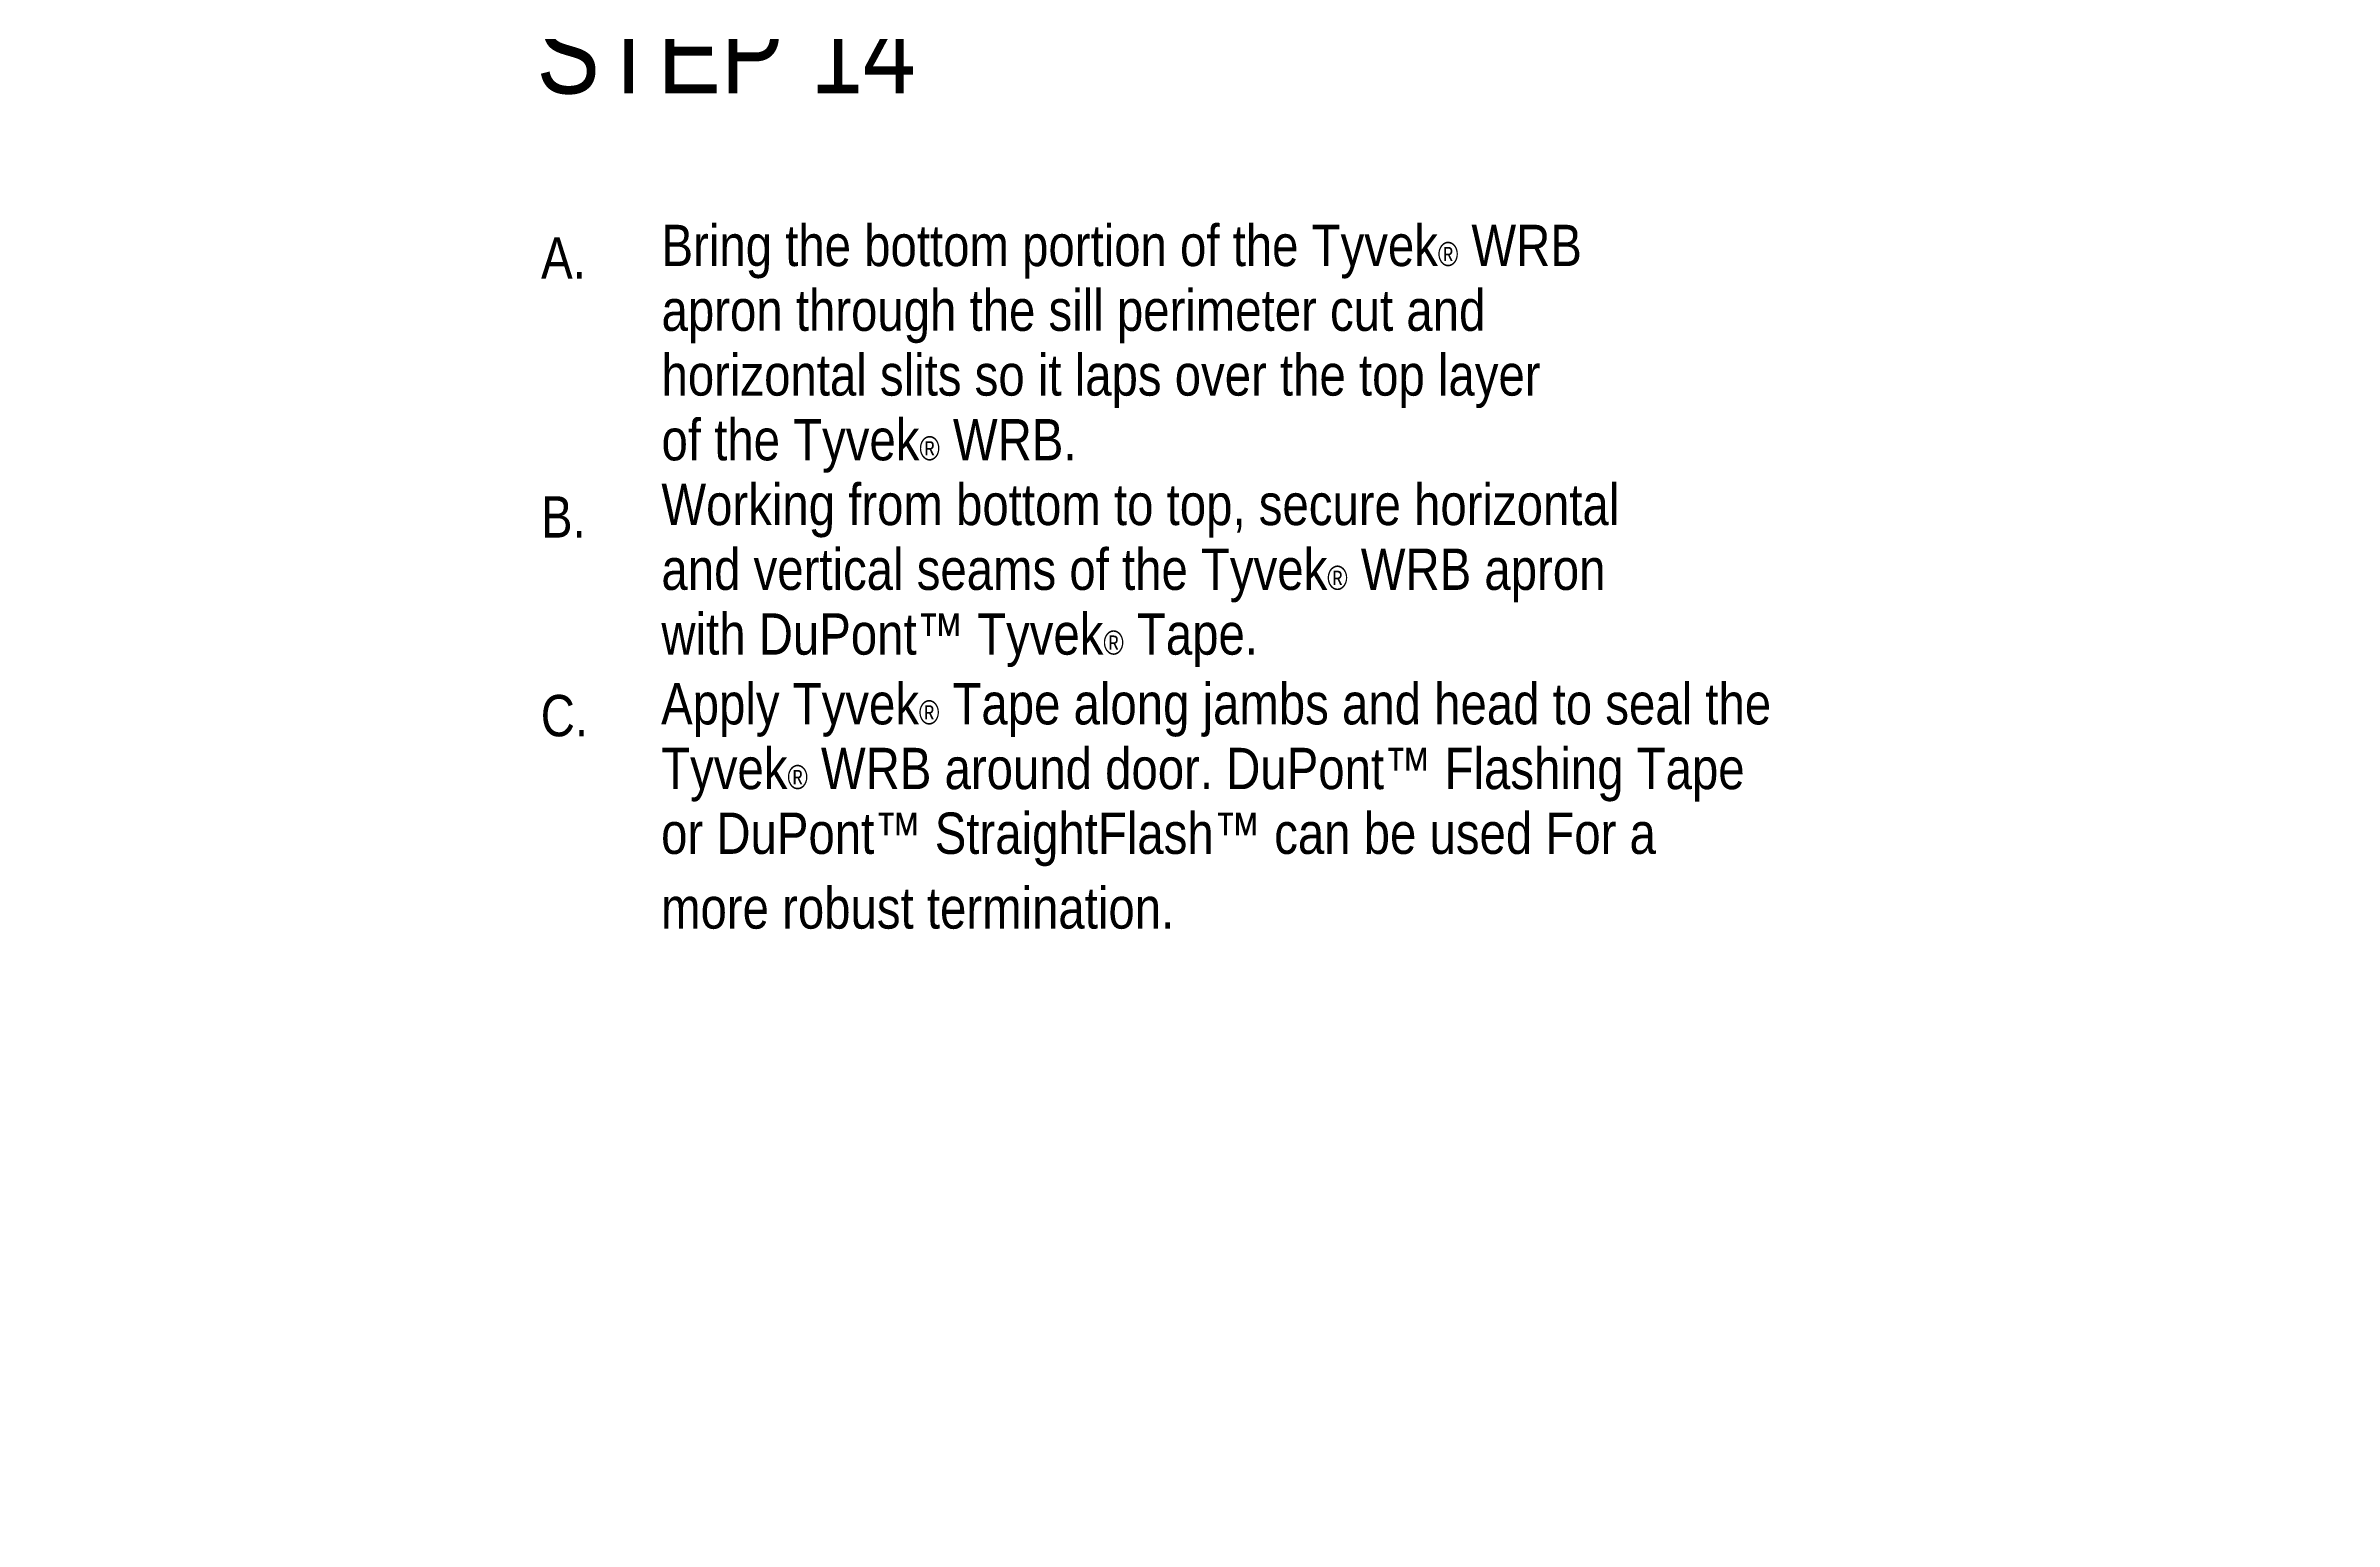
# Model space of a CAD drawing. Extents: x -1140 to 5605, y -816 to 1734.
# Drawn here: x 3422 to 4044, y 527 to 929 of the extents above; entities that cross this region are included whole.
import ezdxf

# ---------------------------------------------------------------- set-up
doc = ezdxf.new("R2010")
doc.units = 0
doc.header["$MEASUREMENT"] = 0
for name, color, linetype, lineweight in [('.ATI-TEXT', 7, 'Continuous', 0), ('G-ANNO-TTLB', 7, 'Continuous', 0), ('TYVEK', 7, 'Continuous', 0)]:
    doc.layers.add(name, color=color, linetype=linetype, lineweight=lineweight)

# ---------------------------------------------------------------- blocks, each defined once
blk = doc.blocks.new('Block_244')
at = {"layer": 'TYVEK', "color": 1, "lineweight": 25, "true_color": 0xff0000}
for points in [[(3867.12, 923.33)], [(3910.89, 898.07)]]:
    blk.add_lwpolyline(points, dxfattribs=at)
blk = doc.blocks.new('Block_245')
at = {"layer": 'TYVEK', "color": 1, "lineweight": 25, "true_color": 0xff0000}
for points in [[(3910.89, 918.65)], [(3910.89, 898.07)]]:
    blk.add_lwpolyline(points, dxfattribs=at)
blk = doc.blocks.new('Block_324')
at = {"layer": '.ATI-TEXT', "char_height": 0.2, "attachment_point": 7}
for s, insert in [('\\C18;\\c0;\\FArial Narrow|b0|i0|c1;\\H11.249999;\\W1.000000;Bring the bottom portion of the Tyvek\\H6.558750;®\\H11.249999; WRB ', (3589.16, 865.49)), ('\\C18;\\c0;\\FArial Narrow|b0|i0|c1;\\H11.249999;\\W1.000000;A.', (3556.38, 865.49)), ('\\C18;\\c0;\\FArial Narrow|b0|i0|c1;\\H11.249999;\\W1.000000;apron through the sill perimeter cut and', (3589.17, 847.86)), ('\\C18;\\c0;\\FArial Narrow|b0|i0|c1;\\H11.249999;\\W1.000000;horizontal slits so it laps over the top layer', (3589.16, 830.22)), ('\\C18;\\c0;\\FArial Narrow|b0|i0|c1;\\H11.249999;\\W1.000000;of the Tyvek\\H6.558750;®\\H11.249999; WRB. ', (3589.16, 812.59))]:
    blk.add_mtext(s, dxfattribs=dict(at, insert=insert))
blk = doc.blocks.new('Block_325')
at = {"layer": '.ATI-TEXT', "char_height": 0.2, "attachment_point": 7}
for s, insert in [('\\C18;\\c0;\\FArial Narrow|b0|i0|c1;\\H11.249999;\\W1.000000;Working from bottom to top, secure horizontal', (3589.13, 794.95)), ('\\C18;\\c0;\\FArial Narrow|b0|i0|c1;\\H11.249999;\\W1.000000;B.', (3556.35, 794.95)), ('\\C18;\\c0;\\FArial Narrow|b0|i0|c1;\\H11.249999;\\W1.000000;and vertical seams of the Tyvek\\H6.558750;®\\H11.249999; WRB apron ', (3589.14, 777.31)), ('\\C18;\\c0;\\FArial Narrow|b0|i0|c1;\\H11.249999;\\W1.000000;with DuPont™ Tyvek\\H6.558750;®\\H11.249999; Tape. ', (3589.13, 759.68))]:
    blk.add_mtext(s, dxfattribs=dict(at, insert=insert))
blk = doc.blocks.new('Block_326')
at = {"layer": '.ATI-TEXT', "char_height": 0.2, "attachment_point": 7}
for s, insert in [('\\C18;\\c0;\\FArial Narrow|b0|i0|c1;\\H11.249999;\\W1.000000;Apply Tyvek\\H6.558750;®\\H11.249999; Tape along jambs and head to seal the', (3589.05, 740.68)), ('\\C18;\\c0;\\FArial Narrow|b0|i0|c1;\\H11.249999;\\W1.000000;C.', (3556.28, 740.68)), ('\\C18;\\c0;\\FArial Narrow|b0|i0|c1;\\H11.249999;\\W1.000000;Tyvek\\H6.558750;®\\H11.249999; WRB around door. DuPont™ Flashing Tape ', (3589.07, 723.05)), ('\\C18;\\c0;\\FArial Narrow|b0|i0|c1;\\H11.249999;\\W1.000000;or DuPont™ StraightFlash™ can be used For a', (3589.05, 705.42)), ('\\C18;\\c0;\\FArial Narrow|b0|i0|c1;\\H11.249999;\\W1.000000;more robust termination. ', (3589.04, 688.3))]:
    blk.add_mtext(s, dxfattribs=dict(at, insert=insert))

msp = doc.modelspace()

# ---------------------------------------------------------------- hatches: boundary and pattern name
at = {"layer": 'G-ANNO-TTLB', "true_color": 0xff00ff, "transparency": 33554687}
h = msp.add_hatch(color=6, dxfattribs=at)
edge = h.paths.add_edge_path()
edge.add_spline(control_points=[(5285.56, -733.23), (5285.56, -733.23), (2356.04, -733.23), (2356.04, -733.23), (2356.04, -733.23), (2356.04, 1723.77), (2356.04, 1723.77), (2356.04, 1723.77), (5285.56, 1723.77), (5285.56, 1723.77), (5285.56, 1723.77), (5285.56, -733.23), (5285.56, -733.23)], knot_values=[0, 0, 0, 0, 1, 1, 1, 2, 2, 2, 3, 3, 3, 4, 4, 4, 4], degree=3, periodic=0)
edge = h.paths.add_edge_path()
edge.add_spline(control_points=[(2365.04, 1714.77), (2365.04, 1714.77), (2365.04, -724.23), (2365.04, -724.23), (2365.04, -724.23), (5276.56, -724.23), (5276.56, -724.23), (5276.56, -724.23), (5276.56, 1714.77), (5276.56, 1714.77), (5276.56, 1714.77), (2365.04, 1714.77), (2365.04, 1714.77)], knot_values=[0, 0, 0, 0, 1, 1, 1, 2, 2, 2, 3, 3, 3, 4, 4, 4, 4], degree=3, periodic=0)
edge.add_line((2365.04, 1714.77), (2365.04, 1714.77))

# ---------------------------------------------------------------- linework, layer by layer
at = {"layer": 'G-ANNO-TTLB'}
for points in [[(5285.56, -733.23), (5285.56, -733.23), (2356.04, -733.23), (2356.04, -733.23), (2356.04, -733.23), (2356.04, 1723.77), (2356.04, 1723.77), (2356.04, 1723.77), (5285.56, 1723.77), (5285.56, 1723.77), (5285.56, 1723.77), (5285.56, -733.23), (5285.56, -733.23)], [(2365.04, 1714.77), (2365.04, 1714.77), (2365.04, -724.23), (2365.04, -724.23), (2365.04, -724.23), (5276.56, -724.23), (5276.56, -724.23), (5276.56, -724.23), (5276.56, 1714.77), (5276.56, 1714.77), (5276.56, 1714.77), (2365.04, 1714.77), (2365.04, 1714.77)]]:
    msp.add_open_spline(points, degree=3, knots=[0, 0, 0, 0, 1, 1, 1, 2, 2, 2, 3, 3, 3, 4, 4, 4, 4], dxfattribs=at)

# ---------------------------------------------------------------- block references
at = {"layer": '.ATI-TEXT'}
for name in ['Block_324', 'Block_325', 'Block_326']:
    msp.add_blockref(name, (0, 0), dxfattribs=at)
at = {"layer": 'TYVEK'}
for name in ['Block_244', 'Block_245']:
    msp.add_blockref(name, (0, 0), dxfattribs=at)

# ---------------------------------------------------------------- texts
at = {"layer": '.ATI-TEXT', "insert": (3555.18, 915.57), "char_height": 0.2, "attachment_point": 7}
msp.add_mtext('\\C18;\\c0;\\FArial Narrow|b0|i0|c1;\\H22.499999;\\W1.000000;STEP 14', dxfattribs=at)

doc.saveas('drawing.dxf')
